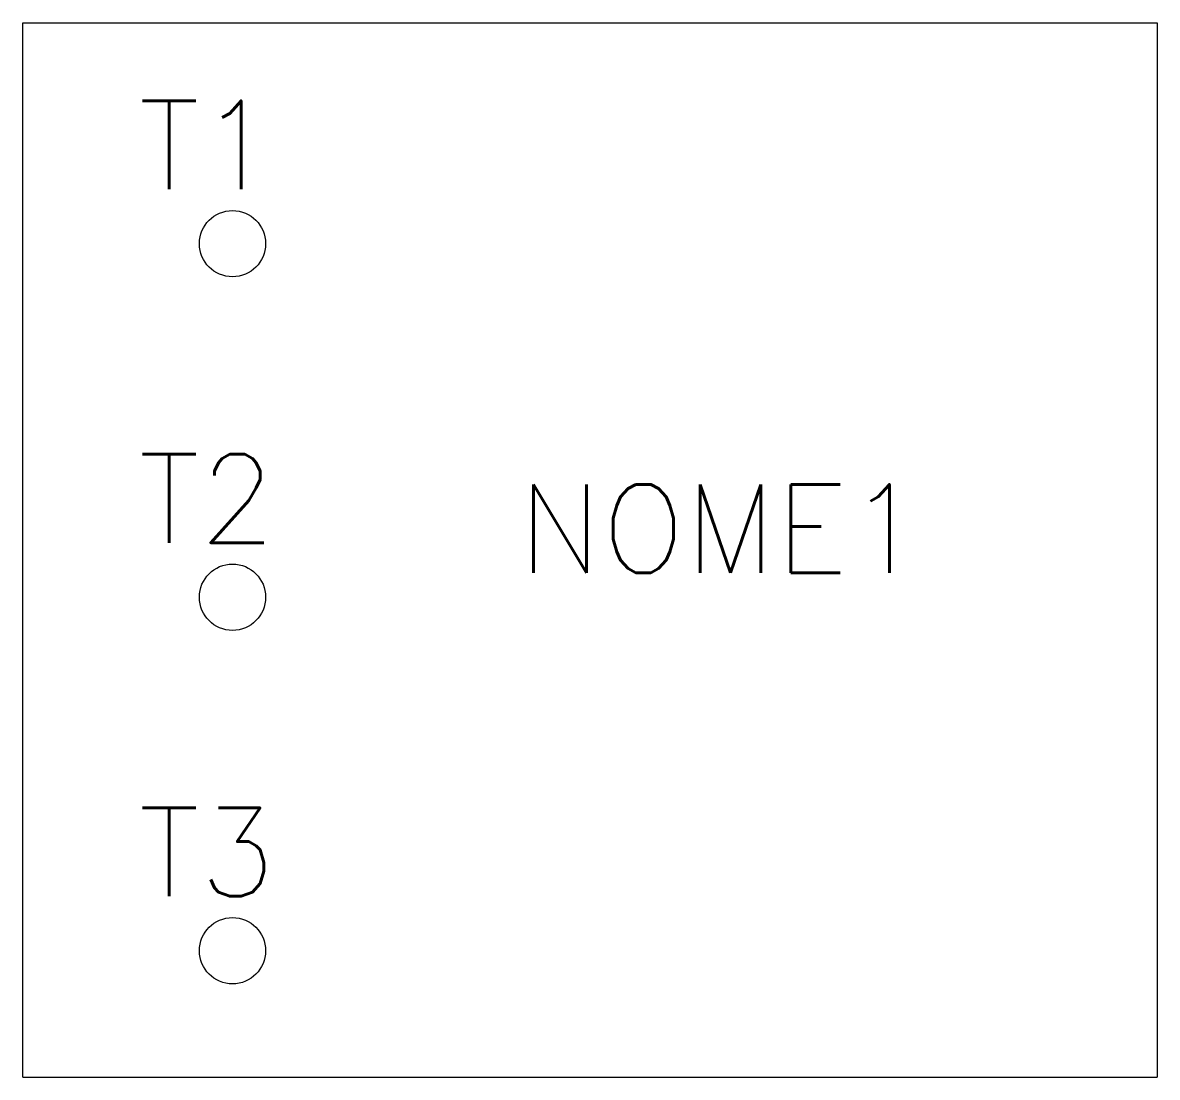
# Model space of a CAD drawing. Extents: x 3 to 28.7, y 56.4 to 80.2.
import ezdxf
from ezdxf.enums import TextEntityAlignment as Align

# ---------------------------------------------------------------- set-up
doc = ezdxf.new("R2010")
doc.units = 0
doc.header["$MEASUREMENT"] = 0
doc.layers.get('0').update_dxf_attribs({"linetype": 'CONTINUOUS'})
doc.styles.add('ROMANS', font='romans')

msp = doc.modelspace()

# ---------------------------------------------------------------- linework, layer by layer
for p, q in [((3, 56.368), (3, 80.231)), ((3, 80.231), (28.685, 80.231)), ((28.685, 80.231), (28.685, 56.368)), ((3, 56.368), (28.685, 56.368))]:
    msp.add_line(p, q)
for centre in [(7.75, 75.231), (7.75, 67.231), (7.75, 59.231)]:
    msp.add_circle(centre, 0.75)

# ---------------------------------------------------------------- texts
at = {"color": 7, "style": 'ROMANS'}
for tag, text, p in [('T1', '1', (7.173, 77.464)), ('T2', '2', (7.173, 69.464)), ('T3', '3', (7.173, 61.464))]:
    msp.add_attdef(tag, text=text, height=2, dxfattribs=at).set_placement(p, align=Align.MIDDLE_CENTER)
at = {"lineweight": -3, "style": 'ROMANS'}
msp.add_attdef('NOME1', text='', height=2, dxfattribs=at).set_placement((18.806, 68.785), align=Align.MIDDLE_CENTER)

doc.saveas('drawing.dxf')
